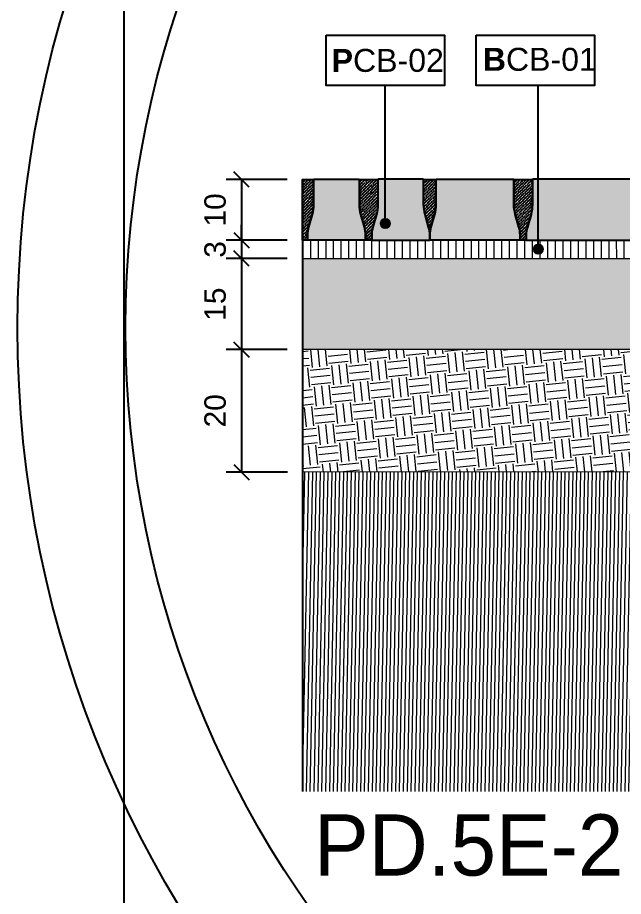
# Model space of a CAD drawing. Header units: metres. Extents: x -325 to 301, y -147 to 149.
# Drawn here: x 62.06 to 63.051, y 78.693 to 80.13 of the extents above; entities that cross this region are included whole.
import ezdxf

# ---------------------------------------------------------------- set-up
doc = ezdxf.new("R2010")
doc.units = ezdxf.units.M
doc.layers.get('Defpoints').update_dxf_attribs({"lineweight": 13})
doc.layers.add('-aux', color=50, linetype='Continuous', plot=False)
doc.layers.add('-AUX_MON', color=3, linetype='Continuous', plot=False)
doc.layers.add('0-TX-1_25', color=7, linetype='Continuous', true_color=0x3f4f7f)
doc.layers.add('EIT_3 TR sorra', color=7, linetype='Continuous', true_color=0xd8ceb0)
for name, color, linetype, lineweight, true_color in [('03-TR-Paviment_05_Open Joint Precast Pavements', 7, 'Continuous', 5, 0xb3b3b3), ('3-TR sorra granitica', 7, 'Continuous', 0, 0xf2dac9), ('3-TR tot_u', 7, 'Continuous', 5, 0x787878)]:
    doc.layers.add(name, color=color, linetype=linetype, lineweight=lineweight, true_color=true_color)
for name, color, linetype, lineweight in [('1-CM', 7, 'Continuous', 0), ('3-TR Seleccionat', 44, 'Continuous', 0), ('3-TR Tot-u', 37, 'Continuous', 0)]:
    doc.layers.add(name, color=color, linetype=linetype, lineweight=lineweight)
for name, color, linetype in [('1-L- kodolé', 7, 'Continuous'), ('1-SECCIÓ', 1, 'Continuous'), ('A-KEYPLAN_HATCH', 7, 'Continuous'), ('A_TEXT_2', 7, 'Continuous')]:
    doc.layers.add(name, color=color, linetype=linetype)
doc.styles.get("Standard").update_dxf_attribs({"font": 'arial.ttf'})
doc.styles.add('x-llegenda materials$0$ENGRAVERS', font='TT0586M.TTF')
doc.dimstyles.new('ISO-25', dxfattribs={"dimtxt": 0.1, "dimasz": 0.1, "dimexe": 0.1, "dimexo": 0.1, "dimgap": 0.1, "dimtad": 1, "dimdec": 0, "dimlfac": 100, "dimzin": 9, "dimtxsty": 'Standard', "dimblk": 'OBLIQUE', "dimcen": 0.1, "dimadec": 0, "dimazin": 0, "dimtfac": 1, "dimtdec": 0, "dimtmove": 0, "dimatfit": 3, "dimldrblk": 'OBLIQUE', "dimfxl": 1, "dimarcsym": 0})
pattern_1 = [(44.44704254352422, (33.96848020367094, 9.541542932194378), (0.001874050511207277, 0.006619192748027979), [0.008532812500000077, -0.001706562500000016, 0, -0.001706562500000016])]

# ---------------------------------------------------------------- blocks, each defined once
blk = doc.blocks.new('hatch keyplan 2')
at = {"layer": 'A-KEYPLAN_HATCH'}
blk.add_lwpolyline([(0, 0.005476596624248486), (0.012874798693294, 0.005476596623793739), (0.012874798693294, -2.273736754432321e-13), (0, 0)], close=True, dxfattribs=at)
blk = doc.blocks.new('hatch keyplan')
at = {"layer": 'A-KEYPLAN_HATCH'}
blk.add_blockref('hatch keyplan 2', (1.430579833341536, 0.8521467901477053), dxfattribs=at)
blk = doc.blocks.new('PCB03')
at = {"layer": 'A-KEYPLAN_HATCH'}
blk.add_blockref('hatch keyplan', (-1.42957983326266, -0.8521467901535917), dxfattribs=at)
at = {"layer": 'A_TEXT_2', "insert": (0.0002022692309803231, 0.0039881901570753), "char_height": 0.0025, "attachment_point": 1}
blk.add_mtext_dynamic_manual_height_columns('\\pi0.00139;{\\fArial|b1|i0|c0|p34;P}CB-02', width=0.01456192034901793, gutter_width=0.015, heights=[0], dxfattribs=at)
blk = doc.blocks.new('B-CB01')
at = {"layer": 'A-KEYPLAN_HATCH'}
blk.add_blockref('hatch keyplan', (-1.430579833341536, -0.8521467901477052), dxfattribs=at)
at = {"layer": 'A_TEXT_2', "insert": (-0.0007977308478921419, 0.004105509799023688), "char_height": 0.0025, "attachment_point": 1}
blk.add_mtext_dynamic_manual_height_columns('\\pi0.00152;{\\fArial|b1|i0|c0|p34;B}CB-01', width=0.01456192034901793, gutter_width=0.015, heights=[0], dxfattribs=at)
blk = doc.blocks.new('POINT')
at = {"layer": '0-TX-1_25'}
h = blk.add_hatch(dxfattribs=at)
h.set_pattern_fill('ANGLE', color=256)
h.set_pattern_definition([(0, (-83.74681484067048, -12.72584030761209), (0, 6.985), [5.08, -1.905]), (90, (-83.74681484067048, -12.72584030761209), (-6.985, 4.277078946022131e-16), [5.08, -1.905])])
edge = h.paths.add_edge_path()
edge.add_arc((0, 0), 0.0075, 0, 360)
h = blk.add_hatch(color=256, dxfattribs=at)
h.dxf.hatch_style = 1
edge = h.paths.add_edge_path()
edge.add_arc((0, 0), 0.0075, 0, 360)
blk.add_circle((0, 0), 0.0075, dxfattribs=at)
blk = doc.blocks.new('_Oblique')
at = {"color": 0, "lineweight": -2}
blk.add_line((-0.499999999995058, -0.4999999998130015), (0.500000000028669, 0.500000000163238), dxfattribs=at)
blk = doc.blocks.new('*D339')
at = {"layer": '0-TX-1_25', "color": 0, "lineweight": -2, "transparency": 16777216}
for p, q in [((62.50124963162022, 79.8647870557511), (62.40130791628925, 79.8647870557511)), ((62.42630791628925, 79.8647870557511), (62.42630791628925, 79.76573561311443)), ((62.50124963162022, 79.76573561311443), (62.40130791628925, 79.76573561311443))]:
    blk.add_line(p, q, dxfattribs=at)
at = {"layer": 'Defpoints', "color": 0, "transparency": 16777216}
for p in [(62.52624963162022, 79.8647870557511), (62.42630791628925, 79.76573561311443), (62.52624963162022, 79.76573561311443)]:
    blk.add_point(p, dxfattribs=at)
at = {"layer": '0-TX-1_25', "color": 0, "lineweight": -2, "transparency": 16777216, "xscale": 0.025, "yscale": 0.025, "zscale": 0.025}
for p, rotation in [((62.42630791628925, 79.8647870557511), 90), ((62.42630791628925, 79.76573561311443), 270)]:
    blk.add_blockref('_Oblique', p, dxfattribs=dict(at, rotation=rotation))
at = {"layer": '0-TX-1_25', "color": 0, "transparency": 16777216, "insert": (62.383437861719, 79.81526133443273), "char_height": 0.035, "attachment_point": 5, "rotation": 90}
blk.add_mtext('10', dxfattribs=at)
blk = doc.blocks.new('*D340')
at = {"layer": '0-TX-1_25', "color": 0, "lineweight": -2, "transparency": 16777216}
for p, q in [((62.42630791628867, 79.76573561311443), (62.42630791628867, 79.79073561311444)), ((62.50124963162022, 79.76573561311443), (62.40130791628867, 79.76573561311443)), ((62.42630791628867, 79.76573561311443), (62.42630791628867, 79.73565812195933)), ((62.50124963162022, 79.73565812195933), (62.40130791628867, 79.73565812195933)), ((62.42630791628867, 79.73565812195933), (62.42630791628867, 79.71065812195933))]:
    blk.add_line(p, q, dxfattribs=at)
at = {"layer": 'Defpoints', "color": 0, "transparency": 16777216}
for p in [(62.52624963162022, 79.76573561311443), (62.42630791628867, 79.73565812195933), (62.52624963162022, 79.73565812195933)]:
    blk.add_point(p, dxfattribs=at)
at = {"layer": '0-TX-1_25', "color": 0, "lineweight": -2, "transparency": 16777216, "xscale": 0.025, "yscale": 0.025, "zscale": 0.025}
for p, rotation in [((62.42630791628867, 79.76573561311443), 270), ((62.42630791628867, 79.73565812195933), 90)]:
    blk.add_blockref('_Oblique', p, dxfattribs=dict(at, rotation=rotation))
at = {"layer": '0-TX-1_25', "color": 0, "transparency": 16777216, "insert": (62.38342592447422, 79.75069686753685), "char_height": 0.035, "attachment_point": 5, "rotation": 90}
blk.add_mtext('3', dxfattribs=at)
blk = doc.blocks.new('*D341')
at = {"layer": '0-TX-1_25', "color": 0, "lineweight": -2, "transparency": 16777216}
for p, q in [((62.50124963162022, 79.73565812195933), (62.40130791628936, 79.73565812195933)), ((62.42630791628936, 79.73565812195933), (62.42630791628936, 79.58686813223628)), ((62.50124963162023, 79.58686813223628), (62.40130791628936, 79.58686813223628))]:
    blk.add_line(p, q, dxfattribs=at)
at = {"layer": 'Defpoints', "color": 0, "transparency": 16777216}
for p in [(62.52624963162022, 79.73565812195933), (62.42630791628936, 79.58686813223628), (62.52624963162022, 79.58686813223628)]:
    blk.add_point(p, dxfattribs=at)
at = {"layer": '0-TX-1_25', "color": 0, "lineweight": -2, "transparency": 16777216, "xscale": 0.025, "yscale": 0.025, "zscale": 0.025}
for p, rotation in [((62.42630791628936, 79.73565812195933), 90), ((62.42630791628936, 79.58686813223628), 270)]:
    blk.add_blockref('_Oblique', p, dxfattribs=dict(at, rotation=rotation))
at = {"layer": '0-TX-1_25', "color": 0, "transparency": 16777216, "insert": (62.38343786171911, 79.66126312709778), "char_height": 0.035, "attachment_point": 5, "rotation": 90}
blk.add_mtext('15', dxfattribs=at)
blk = doc.blocks.new('*D342')
at = {"layer": '0-TX-1_25', "color": 0, "lineweight": -2, "transparency": 16777216}
for p, q in [((62.50124963162022, 79.58686813223628), (62.40130791628942, 79.58686813223628)), ((62.42630791628942, 79.58686813223628), (62.42630791628942, 79.38686817328967)), ((62.50134024442212, 79.38686817328967), (62.40130791628942, 79.38686817328967))]:
    blk.add_line(p, q, dxfattribs=at)
at = {"layer": 'Defpoints', "color": 0, "transparency": 16777216}
for p in [(62.52624963162022, 79.58686813223628), (62.42630791628942, 79.38686817328967), (62.52634024442212, 79.38686817328967)]:
    blk.add_point(p, dxfattribs=at)
at = {"layer": '0-TX-1_25', "color": 0, "lineweight": -2, "transparency": 16777216, "xscale": 0.025, "yscale": 0.025, "zscale": 0.025}
for p, rotation in [((62.42630791628942, 79.58686813223628), 90), ((62.42630791628942, 79.38686817328967), 270)]:
    blk.add_blockref('_Oblique', p, dxfattribs=dict(at, rotation=rotation))
at = {"layer": '0-TX-1_25', "color": 0, "transparency": 16777216, "insert": (62.38343786171917, 79.48686815276295), "char_height": 0.035, "attachment_point": 5, "rotation": 90}
blk.add_mtext('20', dxfattribs=at)

msp = doc.modelspace()

# ---------------------------------------------------------------- hatches: boundary and pattern name
at = {"layer": '03-TR-Paviment_05_Open Joint Precast Pavements'}
h = msp.add_hatch(color=256, dxfattribs=at)
h.dxf.hatch_style = 1
edge = h.paths.add_edge_path()
edge.add_line((62.5342390191679, 79.76563314974723), (62.53423694502806, 79.77382893109942))
edge.add_arc((62.58265449966009, 79.77384118292863), 0.04841755618217186, 164.0154792946056, 180.0144984209942, ccw=False)
edge.add_line((62.53610895365681, 79.78717429561509), (62.54205034681222, 79.80791553419249))
edge.add_arc((62.48711518841344, 79.82365187976461), 0.05714459029745506, 344.0154764084515, 360.0144955347339)
edge.add_line((62.54425977688209, 79.8236663370491), (62.54424937147795, 79.86479160999605))
edge.add_line((62.54424937147795, 79.86479160999605), (62.54504657752247, 79.86479181263427))
edge.add_line((62.54504657752247, 79.86479181263427), (62.54504636302518, 79.86563588934851))
edge.add_line((62.54504636302518, 79.86563588934851), (62.61834415605317, 79.86565443402444))
edge.add_line((62.61834415605317, 79.86565443402444), (62.61834436775686, 79.86481035591251))
edge.add_line((62.61834436775686, 79.86481035591251), (62.61914157333503, 79.86481056134457))
edge.add_line((62.61914157333503, 79.86481056134457), (62.61915197827422, 79.82368528560355))
edge.add_arc((62.67629656508544, 79.82369974568651), 0.05714458864074345, 180.0144983410309, 196.0135174673133)
edge.add_line((62.62136937851072, 79.80793560327707), (62.62732126622292, 79.78719737064546))
edge.add_arc((62.58078247272767, 79.7738407093274), 0.04841755571648512, 0.014491300300107923, 16.013510426688526, ccw=False)
edge.add_line((62.62920002689555, 79.77385295513919), (62.62920210056892, 79.76565717704652))
edge.add_line((62.62920210056892, 79.76565717704652), (62.5342390191679, 79.76563314974723))
h = msp.add_hatch(color=256, dxfattribs=at)
h.dxf.hatch_style = 1
edge = h.paths.add_edge_path()
edge.add_line((62.73416518282332, 79.76568373451869), (62.73416310914948, 79.77387951447399))
edge.add_arc((62.68574555097059, 79.77386726415644), 0.04841755972864095, 0.01449663107597601, 16.01351575746422)
edge.add_line((62.73228434707961, 79.78722393091125), (62.72633246029972, 79.80796215981779))
edge.add_arc((62.78125965042114, 79.8237263010372), 0.05714459172153227, 180.0144962131547, 196.0135153394365, ccw=False)
edge.add_line((62.72411506052859, 79.82371184307571), (62.72410465419301, 79.86483711648806))
edge.add_line((62.72410465419301, 79.86483711648806), (62.72330744954525, 79.86483691478152))
edge.add_line((62.72330744954525, 79.86483691478152), (62.72330723551384, 79.86568099056456))
edge.add_line((62.72330723551384, 79.86568099056456), (62.65000944388282, 79.86566244588899))
edge.add_line((62.65000944388282, 79.86566244588899), (62.65000965744892, 79.86481836870887))
edge.add_line((62.65000965744892, 79.86481836870887), (62.64921245233478, 79.86481816979617))
edge.add_line((62.64921245233478, 79.86481816979617), (62.64922285727395, 79.82369289405514))
edge.add_arc((62.59207827400871, 79.82367843581363), 0.05714458509429278, -15.984522630681283, 0.01449649560169064, ccw=False)
edge.add_line((62.64701342766941, 79.80794209259562), (62.6410720354465, 79.78720084936185))
edge.add_arc((62.68761757956056, 79.77386773525087), 0.04841755475827245, 164.0154770583981, 180.0144961847867)
edge.add_line((62.63920002635194, 79.77385548531171), (62.63920210095664, 79.7656597072193))
edge.add_line((62.63920210095664, 79.7656597072193), (62.73416518282332, 79.76568373451869))
h = msp.add_hatch(color=256, dxfattribs=at)
h.dxf.hatch_style = 1
edge = h.paths.add_edge_path()
edge.add_line((62.73416518282298, 79.76568373591567), (62.73416310914948, 79.77387951447399))
edge.add_arc((62.7825806609346, 79.77389176252325), 0.04841755333429823, 164.0154748223752, 180.014493948764, ccw=False)
edge.add_line((62.73603511870979, 79.78722487805858), (62.74197651046788, 79.80796611803261))
edge.add_arc((62.68704134805814, 79.82370245909902), 0.0571445929125616, 344.0154818588612, 360.0145009851438)
edge.add_line((62.74418593914052, 79.8237169218202), (62.74417553280517, 79.86484219430126))
edge.add_line((62.74417553280517, 79.86484219430126), (62.74497274024679, 79.86484239647416))
edge.add_line((62.74497274024679, 79.86484239647416), (62.74497252621502, 79.86568647365416))
edge.add_line((62.74497252621502, 79.86568647365416), (62.87079839390047, 79.86571831163393))
edge.add_line((62.87079839390047, 79.86571831163393), (62.87079860607005, 79.8648742325908))
edge.add_line((62.87079860607005, 79.8648742325908), (62.87159581211364, 79.8648744389543))
edge.add_line((62.87159581211364, 79.8648744389543), (62.87160621751839, 79.82374916367904))
edge.add_arc((62.9287508045619, 79.82376362541892), 0.05714458887344626, 180.0145000022703, 196.0135191285519)
edge.add_line((62.87382361822057, 79.80799948135272), (62.87977550453587, 79.78726124825508))
edge.add_arc((62.83323671220686, 79.77390457865332), 0.04841755688067414, 0.014501103312795749, 16.013520229701783, ccw=False)
edge.add_line((62.88165426753683, 79.77391683274939), (62.88165634074466, 79.76572105419095))
edge.add_line((62.88165634074466, 79.76572105419095), (62.73416518282298, 79.76568373591567))
h = msp.add_hatch(color=256, dxfattribs=at)
h.dxf.hatch_style = 1
edge = h.paths.add_edge_path()
edge.add_line((63.11296395166016, 79.76577958133872), (63.11296187891799, 79.77397535989726))
edge.add_arc((63.064544322396, 79.77396310934738), 0.0484175580717994, 0.01449690650776215, 16.01351603289587)
edge.add_line((63.11108311684826, 79.78731977586885), (63.10513122913677, 79.8080580057065))
edge.add_arc((63.16005842068154, 79.82382214881574), 0.05714459361098313, 180.0144976407693, 196.0135167670525, ccw=False)
edge.add_line((63.1029138288999, 79.82380768942993), (63.10290342349576, 79.86493296237688))
edge.add_line((63.10290342349576, 79.86493296237688), (63.10210621838233, 79.86493276067023))
edge.add_line((63.10210621838233, 79.86493276067023), (63.10210600481659, 79.86577683645338))
edge.add_line((63.10210600481659, 79.86577683645338), (62.9025345618948, 79.86572634236373))
edge.add_line((62.9025345618948, 79.86572634236373), (62.90253477546091, 79.8648822651836))
edge.add_line((62.90253477546091, 79.8648822651836), (62.90173756988088, 79.86488206720212))
edge.add_line((62.90173756988088, 79.86488206720212), (62.90174797575128, 79.82375679192697))
edge.add_arc((62.84460338632567, 79.82374232943903), 0.05714459125573003, -15.984518374578215, 0.01450075170441778, ccw=False)
edge.add_line((62.89953854707852, 79.80800598860505), (62.89359715485558, 79.78726474537126))
edge.add_arc((62.94014269731276, 79.77393163149273), 0.04841755310143721, 164.0154767828985, 180.0144959092875)
edge.add_line((62.89172514576092, 79.7739193817868), (62.8917272194343, 79.76572360369414))
edge.add_line((62.8917272194343, 79.76572360369414), (63.11296395166016, 79.76577958133872))
at = {"layer": '3-TR Seleccionat'}
h = msp.add_hatch(dxfattribs=at)
h.set_pattern_fill('ANSI31', color=256, scale=0.002, angle=223.8682194563586, style=0)
h.set_pattern_definition([(268.8682194563586, (428200.0876339205, -659342.2990720606), (-0.006348761178338337, 0.0001254252782496586), [])])
h.paths.add_polyline_path([(62.52624963162019, 79.38686813223624), (62.52624963162019, 78.86478705575107), (65.40708682595886, 78.86478705575107), (65.40708682595886, 79.58686813223625), (63.81810833004903, 79.58686813223625), (63.76557237537086, 79.3874296248829)])
at = {"layer": '3-TR sorra granitica'}
h = msp.add_hatch(dxfattribs=at)
h.set_pattern_fill('LINE', color=256, scale=0.09999999999999998, angle=54.36802460532453, style=0)
h.set_pattern_definition([(90.01449684407241, (87.88684948011033, 287.9277030322123), (-0.0124999995998879, -3.162720719002675e-06), [])])
h.paths.add_polyline_path([(63.81774600931634, 79.76569678889258), (63.81716853656987, 79.73646634503383), (63.81965298930049, 79.7364671787253), (63.81963282791759, 79.7656966944013)])
h.paths.add_polyline_path([(63.79603375229034, 79.7364592529731), (63.81732429538847, 79.76569681001186), (62.52429329723719, 79.76576156459026), (62.52370596997936, 79.73603230629773)])
at = {"layer": '3-TR Tot-u'}
h = msp.add_hatch(dxfattribs=at)
h.set_pattern_fill('EARTH', color=256, scale=0.005, angle=-84.07414778341365)
h.set_pattern_definition([(275.9258522165863, (0, 0), (0.03485825126725671, -0.02830242601949161), [0.03175, -0.03175]), (275.9258522165863, (0.01184262699126531, 0.001229217233955957), (0.03485825126725671, -0.02830242601949161), [0.03175, -0.03175]), (275.9258522165863, (0.02368525398253062, 0.002458434467911913), (0.03485825126725671, -0.02830242601949161), [0.03175, -0.03175]), (5.925852216586344, (0.02804253539093771, -0.001079368784524538), (0.02830242601949161, 0.03485825126725671), [0.03174999999999999, -0.03174999999999999]), (5.925852216586344, (0.02927175262489367, -0.01292199577578985), (0.02830242601949161, 0.03485825126725671), [0.03174999999999999, -0.03174999999999999]), (5.925852216586344, (0.03050096985884963, -0.02476462276705516), (0.02830242601949161, 0.03485825126725671), [0.03174999999999999, -0.03174999999999999])])
h.paths.add_polyline_path([(63.81825623805651, 79.5874296248829), (62.52624963162019, 79.58686813223625), (62.52624963162019, 79.38686813223624), (63.76557237537086, 79.3874296248829)])
at = {"layer": '3-TR tot_u'}
h = msp.add_hatch(dxfattribs=at)
h.set_pattern_fill('AR-CONC', color=256, scale=0.0002499999999999997, angle=92.9928143935928)
h.set_pattern_definition([(142.9928143935928, (0, 0), (0.00160133854976033, 0.04569209416202706), [0.004762499999999995, -0.05238749999999995]), (87.99281439359284, (0, 0), (-0.04723904418761809, -0.01129264178091974), [0.003809999999999996, -0.04191014604249996]), (193.4442590935928, (0.0001334446096371068, 0.003807662295349762), (-0.04563770368725484, 0.03439945236275431), [0.004047502199999995, -0.04452256114999995]), (139.1770143935928, (-0.01268267834914432, -0.0006630760832253697), (0.00695793884922797, 0.0682260934048176), [0.007143749999999992, -0.07858124999999991]), (189.6283720035927, (-0.01210285667229837, 0.00502242633206824), (-0.06487092434638955, 0.05604051034146583), [0.006071255784999993, -0.06678390203999993]), (84.17696556359282, (-0.01268267834914432, -0.0006630760832253697), (-0.06487092434352237, 0.05604051034498883), [0.005714991767499994, -0.06286493297999993]), (113.9928143935928, (-0.009843546803470927, 0.005844032112153134), (0.02355245547627941, 0.03918673552424966), [0.004762499999999994, -0.05238749999999994]), (58.99281439359278, (-0.009843546803470927, 0.005844032112153134), (-0.04679086962607495, 0.01302528763197387), [0.003809999999999996, -0.04190999999999995]), (164.4442593935928, (-0.007880842167620854, 0.009109593405068988), (-0.02323841438272714, 0.05221202305941412), [0.004047502199999996, -0.04452248439999995]), (130.4928143935928, (0, 0), (-0.02115024290892982, -0.0003325720948346777), [0, -0.04140199999999996, 0, -0.04254499999999996, 0, -0.04206874999999995]), (100.4928143935928, (0, 0), (-0.02588315998721204, 0.01537450676871891), [0, -0.02425699999999997, 0, -0.04044949999999996, 0, -0.01603374999999999]), (60.4928143935928, (0.0007393298327962872, -0.01414118635929592), (-0.0003395878614522781, 0.03392619092123889), [0, -0.01587499999999998, 0, -0.04952999999999995, 0, -0.06572249999999992]), (50.49281439359279, (0.001070867874408972, -0.02048252553386808), (-0.008281435526141462, 0.03664990282591291), [0, -0.02063749999999998, 0, -0.03289299999999996, 0, -0.04667249999999994])])
h.paths.add_polyline_path([(63.81479496454803, 79.61632117081916), (63.81669142893539, 79.61628370442152), (63.81904488858315, 79.73541083297978), (63.81714769060549, 79.73541116659433)])
h.paths.add_polyline_path([(63.76162060570023, 79.58686813223625), (63.81826180472876, 79.58686813223625), (63.81677868923823, 79.73646530714672), (62.54213888118196, 79.73563537170526), (62.52624963162019, 79.73563076372866), (62.52624963162019, 79.58686813223625), (63.75029186028606, 79.58686813223625)])
at = {"layer": 'EIT_3 TR sorra'}
h = msp.add_hatch(dxfattribs=at)
h.set_pattern_fill('ANSI36', color=256, scale=0.00107500000000001, angle=-0.5529574564757708, style=0, double=1)
h.set_pattern_definition(pattern_1)
edge = h.paths.add_edge_path()
edge.add_line((62.53423902005345, 79.76562964983711), (62.52624963162019, 79.7657356131144))
edge.add_line((62.52624963162019, 79.7657356131144), (62.52624963162019, 79.77881126844494))
edge.add_line((62.52624963162019, 79.77881126844494), (62.52624963162019, 79.86478705575107))
edge.add_line((62.52624963162019, 79.86478705575107), (62.54424937054659, 79.86479160999582))
edge.add_line((62.54424937054659, 79.86479160999582), (62.54425977683657, 79.82366283620742))
edge.add_arc((62.48711519333823, 79.82364837962271), 0.05714458532697426, -15.984524291953221, 0.014494834358117714, ccw=False)
edge.add_line((62.54205034676633, 79.8079120347478), (62.53610895454329, 79.78717079197968))
edge.add_arc((62.58265449203054, 79.77383767879829), 0.04841754813168304, 164.0154759564091, 180.0144950826216)
edge.add_line((62.53423694544827, 79.77382542979218), (62.53423902005345, 79.76562964983711))
edge.add_line((62.53423902005345, 79.76562964983711), (62.52624963162019, 79.7657356131144))
h = msp.add_hatch(dxfattribs=at)
h.set_pattern_fill('ANSI36', color=256, scale=0.00107500000000001, angle=-0.5529574564757708, style=0, double=1)
h.set_pattern_definition(pattern_1)
edge = h.paths.add_edge_path()
edge.add_line((62.63920210277338, 79.76565620777505), (62.62920210517986, 79.76565367667169))
edge.add_line((62.62920210517986, 79.76565367667169), (62.62920003010927, 79.77384945569533))
edge.add_arc((62.58078247570819, 79.77383720822657), 0.04841755595011386, 0.0144932610368807, 16.01351238714829)
edge.add_line((62.62732126897099, 79.78719387120147), (62.62136938265591, 79.80793210336779))
edge.add_arc((62.67629657112064, 79.82369624435391), 0.05714459006476816, 180.0144964466227, 196.0135155728417, ccw=False)
edge.add_line((62.61915198288492, 79.82368178616), (62.61914157612887, 79.86481056181093))
edge.add_line((62.61914157612887, 79.86481056181093), (62.64921245373188, 79.86481816933085))
edge.add_line((62.64921245373188, 79.86481816933085), (62.64922285955663, 79.8236893936797))
edge.add_arc((62.59207826800787, 79.82367493427199), 0.05714459337810191, -15.984521463525425, 0.014497662785174725, ccw=False)
edge.add_line((62.64701342995265, 79.80793858989188), (62.64107203772913, 79.78719734898642))
edge.add_arc((62.68761757687327, 79.77386423557266), 0.04841754978850553, 164.015476231992, 180.0144953582049)
edge.add_line((62.63920002863424, 79.77385198633326), (62.63920210277338, 79.76565620777505))
edge.add_line((62.63920210277338, 79.76565620777505), (62.62920210517986, 79.76565367667169))
h = msp.add_hatch(dxfattribs=at)
h.set_pattern_fill('ANSI36', color=256, scale=0.00107500000000001, angle=-0.5529574564757708, style=0, double=1)
h.set_pattern_definition(pattern_1)
edge = h.paths.add_edge_path()
edge.add_line((62.73416518510466, 79.76568023926552), (62.73416311049996, 79.77387601735798))
edge.add_arc((62.68574555964493, 79.77386377108122), 0.04841755240376368, 0.01449185151612125, 16.01351097762874)
edge.add_line((62.73228434982757, 79.78722043193292), (62.72633246304659, 79.80795866503043))
edge.add_arc((62.78125965151138, 79.82372280601652), 0.05714459006481496, 180.0144964465799, 196.0135155727986, ccw=False)
edge.add_line((62.7241150632756, 79.82370834782265), (62.72410465745241, 79.86483711742021))
edge.add_line((62.72410465745241, 79.86483711742021), (62.74417553653059, 79.86484219383654))
edge.add_line((62.74417553653059, 79.86484219383654), (62.74418594049078, 79.82371342563549))
edge.add_arc((62.68704134917527, 79.82369896457101), 0.0571445931452784, -15.984519802310615, 0.014499324000212255, ccw=False)
edge.add_line((62.74197651135248, 79.80796262184778), (62.73603511866378, 79.78722137907955))
edge.add_arc((62.78258065306972, 79.77388826801985), 0.04841754458525745, 164.0154773659517, 180.0144964921638)
edge.add_line((62.73416311003419, 79.77387601782351), (62.7341651846391, 79.76568023879975))
h = msp.add_hatch(dxfattribs=at)
h.set_pattern_fill('ANSI36', color=256, scale=0.00107500000000001, angle=-0.5529574564757708, style=0, double=1)
h.set_pattern_definition(pattern_1)
edge = h.paths.add_edge_path()
edge.add_line((62.89165634154953, 79.76572009516369), (62.88165634302433, 79.76571756545705))
edge.add_line((62.88165634302433, 79.76571756545705), (62.88165426888544, 79.77391334308393))
edge.add_arc((62.83323671733307, 79.77390109183662), 0.04841755310235486, 0.01449773330741034, 16.01351685942044)
edge.add_line((62.87977550681605, 79.78725775765855), (62.87382361956905, 79.80799599215291))
edge.add_arc((62.92875080518698, 79.82376012935904), 0.05714458628566711, 180.0144935911083, 196.0135127173258, ccw=False)
edge.add_line((62.87160622072963, 79.82374567401406), (62.87159581397617, 79.86487443942043))
edge.add_line((62.87159581397617, 79.86487443942043), (62.9016666911135, 79.86488204694024))
edge.add_line((62.9016666911135, 79.86488204694024), (62.9016770974012, 79.82375328199943))
edge.add_arc((62.84453250893256, 79.82373882471491), 0.05714459029745443, -15.984523591548509, 0.014495534762374973, ccw=False)
edge.add_line((62.89946766733134, 79.80800247914279), (62.89352627603964, 79.78726123637493))
edge.add_arc((62.94007181495128, 79.77392812130422), 0.04841755002129008, 164.0154742712676, 180.0144933974795)
edge.add_line((62.89165426647905, 79.77391587372166), (62.89165634154953, 79.76572009516369))
edge.add_line((62.89165634154953, 79.76572009516369), (62.88165634302433, 79.76571756545705))

# ---------------------------------------------------------------- linework, layer by layer
at = {"layer": '-aux'}
msp.add_lwpolyline([(62.23447743480324, 3.456691224966903), (62.23447743480324, 133.4566912249669)], dxfattribs=at)
for points in [[(62.53423902005345, 79.76562964983711), (62.52624963162019, 79.7657356131144), (62.52624963162019, 79.77881126844494), (62.52624963162019, 79.86478705575107), (62.54424937054659, 79.86479160999582), (62.54425977683657, 79.82366283620742, -0.0699225111484148), (62.54205034676633, 79.8079120347478), (62.53610895454329, 79.78717079197968, 0.06992251114798485), (62.53423694544827, 79.77382542979218), (62.53423902005345, 79.76562964983711), (62.52624963162019, 79.7657356131144)], [(62.63920210277338, 79.76565620777505), (62.62920210517986, 79.76565367667169), (62.62920003010927, 79.77384945569533, 0.06992251114754273), (62.62732126897099, 79.78719387120147), (62.62136938265591, 79.80793210336779, -0.06992251114800961), (62.61915198288492, 79.82368178616), (62.61914157612887, 79.86481056181093), (62.64921245373188, 79.86481816933085), (62.64922285955663, 79.8236893936797, -0.0699225111484148), (62.64701342995265, 79.80793858989188), (62.64107203772913, 79.78719734898642, 0.06992251114798485), (62.63920002863424, 79.77385198633326), (62.63920210277338, 79.76565620777505), (62.62920210517986, 79.76565367667169)], [(62.7341651846391, 79.76568023879975), (62.73416518510466, 79.76568023926552), (62.73416311049996, 79.77387601735798, 0.06992251114754273), (62.73228434982757, 79.78722043193292), (62.72633246304659, 79.80795866503043, -0.06992251114800961), (62.7241150632756, 79.82370834782265), (62.72410465745241, 79.86483711742021), (62.74417553653059, 79.86484219383654), (62.74418594049078, 79.82371342563549, -0.0699225111484148), (62.74197651135248, 79.80796262184778), (62.73603511866378, 79.78722137907955, 0.06992251114798485), (62.73416311003419, 79.77387601782351), (62.7341651846391, 79.76568023879975), (62.73416518510466, 79.76568023926552)], [(62.89165634154953, 79.76572009516369), (62.88165634302433, 79.76571756545705), (62.88165426888544, 79.77391334308393, 0.06992251114754273), (62.87977550681605, 79.78725775765855), (62.87382361956905, 79.80799599215291, -0.06992251114800961), (62.87160622072963, 79.82374567401406), (62.87159581397617, 79.86487443942043), (62.9016666911135, 79.86488204694024), (62.9016770974012, 79.82375328199943, -0.0699225111484148), (62.89946766733134, 79.80800247914279), (62.89352627603964, 79.78726123637493, 0.06992251114798485), (62.89165426647905, 79.77391587372166), (62.89165634154953, 79.76572009516369), (62.88165634302433, 79.76571756545705)]]:
    msp.add_lwpolyline(points, format="xyb", dxfattribs=at)
at = {"layer": '-AUX_MON'}
for radius in [1.820887697150468, 1.644287805263133]:
    msp.add_circle((63.88138474865578, 79.62252308974406), radius, dxfattribs=at)
at = {"layer": '0-TX-1_25'}
for points in [[(62.66141513899708, 79.79310252549942), (62.66141513899709, 80.01861470762732)], [(62.9114633243584, 79.75118033595662), (62.91146332435841, 80.01861470762732)]]:
    msp.add_lwpolyline(points, dxfattribs=at)
at = {"layer": '1-CM'}
for p, q in [((62.52624963162019, 79.7356581219593), (63.74556071012825, 79.7356581219593)), ((63.7616202483384, 79.58686813223625), (62.52624963162019, 79.58686813223625)), ((63.76557237537086, 79.3874296248829), (62.52624963162019, 79.38686813223624))]:
    msp.add_line(p, q, dxfattribs=at)
for points in [[(63.81390438917597, 79.73646343556814), (63.81965298930049, 79.7364671787253), (63.81963282791759, 79.7656966944013), (62.52624963162019, 79.7657356131144), (62.52624963162019, 79.77881126844494), (62.52624963162019, 79.77881126844494)], [(62.54213889474161, 79.73563533515681), (63.81390438917597, 79.73646343556814)]]:
    msp.add_lwpolyline(points, dxfattribs=at)
at = {"layer": '1-L- kodolé'}
for points in [[(62.5342390191679, 79.76563314974723), (62.53423694502806, 79.77382893109942, -0.06992251114875708), (62.53610895365681, 79.78717429561509), (62.54205034681222, 79.80791553419249, 0.0699225111482901), (62.54425977688209, 79.8236663370491), (62.54424937147795, 79.86479160999605), (62.54504657752247, 79.86479181263427), (62.54504636302518, 79.86563588934851), (62.61834415605317, 79.86565443402444), (62.61834436775686, 79.86481035591251), (62.61914157333503, 79.86481056134457), (62.61915197827422, 79.82368528560355, 0.0699225111482901), (62.62136937851072, 79.80793560327707), (62.62732126622292, 79.78719737064546, -0.06992251114875708), (62.62920002689555, 79.77385295513919), (62.62920210056892, 79.76565717704652)], [(62.73416518282332, 79.76568373451869), (62.73416310914948, 79.77387951447399, 0.06992251114875708), (62.73228434707961, 79.78722393091125), (62.72633246029972, 79.80796215981779, -0.0699225111482901), (62.72411506052859, 79.82371184307571), (62.72410465419301, 79.86483711648806), (62.72330744954525, 79.86483691478152), (62.72330723551384, 79.86568099056456), (62.65000944388282, 79.86566244588899), (62.65000965744892, 79.86481836870887), (62.64921245233478, 79.86481816979617), (62.64922285727395, 79.82369289405514, -0.0699225111482901), (62.64701342766941, 79.80794209259562), (62.6410720354465, 79.78720084936185, 0.06992251114875708), (62.63920002635194, 79.77385548531171), (62.63920210095664, 79.7656597072193)], [(62.73416518282298, 79.76568373591567), (62.73416310914948, 79.77387951447399, -0.06992251114875708), (62.73603511870979, 79.78722487805858), (62.74197651046788, 79.80796611803261, 0.0699225111482901), (62.74418593914052, 79.8237169218202), (62.74417553280517, 79.86484219430126), (62.74497274024679, 79.86484239647416), (62.74497252621502, 79.86568647365416), (62.87079839390047, 79.86571831163393), (62.87079860607005, 79.8648742325908), (62.87159581211364, 79.8648744389543), (62.87160621751839, 79.82374916367904, 0.0699225111482901), (62.87382361822057, 79.80799948135272), (62.87977550453587, 79.78726124825508, -0.06992251114875708), (62.88165426753683, 79.77391683274939), (62.88165634074466, 79.76572105419095)], [(63.11296395166016, 79.76577958133872), (63.11296187891799, 79.77397535989726, 0.06992251114875708), (63.11108311684826, 79.78731977586885), (63.10513122913677, 79.8080580057065, -0.0699225111482901), (63.1029138288999, 79.82380768942993), (63.10290342349576, 79.86493296237688), (63.10210621838233, 79.86493276067023), (63.10210600481659, 79.86577683645338), (62.9025345618948, 79.86572634236373), (62.90253477546091, 79.8648822651836), (62.90173756988088, 79.86488206720212), (62.90174797575128, 79.82375679192697, -0.0699225111482901), (62.89953854707852, 79.80800598860505), (62.89359715485558, 79.78726474537126, 0.06992251114875708), (62.89172514576092, 79.7739193817868), (62.8917272194343, 79.76572360369414)]]:
    msp.add_lwpolyline(points, format="xyb", close=True, dxfattribs=at)
at = {"layer": '1-SECCIÓ'}
msp.add_lwpolyline([(62.52624963162019, 79.86478705575107), (62.52624963162019, 78.86478705575107)], dxfattribs=at)

# ---------------------------------------------------------------- block references
at = {"layer": '0-TX-1_25', "xscale": 15, "yscale": 15, "zscale": 15}
for name, p in [('PCB03', (62.54985414761425, 80.01861470771732)), ('B-CB01', (62.80998810256169, 80.01861470762947))]:
    msp.add_blockref(name, p, dxfattribs=at)
at = {"layer": '0-TX-1_25', "rotation": 358.8682194563586}
for p in [(62.66141513899708, 79.79310252549942), (62.9114633243584, 79.75118033595662)]:
    msp.add_blockref('POINT', p, dxfattribs=at)

# ---------------------------------------------------------------- texts
at = {"layer": '-aux', "insert": (62.54506760655772, 78.82726831165041), "char_height": 0.1, "width": 19.21009939306024, "attachment_point": 1, "style": 'x-llegenda materials$0$ENGRAVERS'}
msp.add_mtext('PD.5E-2', dxfattribs=at)

# ---------------------------------------------------------------- dimensions: what is measured, and where the dimension line sits
at = {"layer": '0-TX-1_25'}
for base, p1, p2, picture, middle in [((62.42630791628925, 79.76573561311443), (62.52624963162019, 79.86478705575107), (62.52624963162019, 79.7657356131144), '*D339', (62.383437861719, 79.81526133443273)), ((62.42630791628936, 79.58686813223628), (62.52624963162019, 79.7356581219593), (62.5262496316202, 79.58686813223625), '*D341', (62.38343786171911, 79.66126312709778)), ((62.42630791628942, 79.38686817328967), (62.52624963162019, 79.58686813223625), (62.52634024442209, 79.38686817328964), '*D342', (62.38343786171917, 79.48686815276295))]:
    dim = msp.add_linear_dim(base=base, p1=p1, p2=p2, angle=90, dimstyle='ISO-25', override={"dimtxt": 0.035, "dimasz": 0.025, "dimexe": 0.025, "dimexo": 0.025, "dimgap": 0.025, "dimblk1": 'Oblique', "dimblk2": 'Oblique', "dimsah": 1, "dimfxl": 0.1, "dimfxlon": 1, "dimarcsym": 1}, dxfattribs=at)
    dim.commit()
    dim.dimension.update_dxf_attribs({"geometry": picture, "text_midpoint": middle})
dim = msp.add_linear_dim(base=(62.42630791628867, 79.73565812195933), p1=(62.52624963162019, 79.7657356131144), p2=(62.52624963162019, 79.7356581219593), angle=90, dimstyle='ISO-25', override={"dimtxt": 0.035, "dimasz": 0.025, "dimexe": 0.025, "dimexo": 0.025, "dimgap": 0.025, "dimblk1": 'Oblique', "dimblk2": 'Oblique', "dimsah": 1, "dimfxl": 0.1, "dimfxlon": 1, "dimarcsym": 1}, dxfattribs=at)
dim.commit()
dim.dimension.update_dxf_attribs({"geometry": '*D340', "text_midpoint": (62.42630791628868, 79.75069686753685), "dimtype": 160})

doc.saveas('drawing.dxf')
